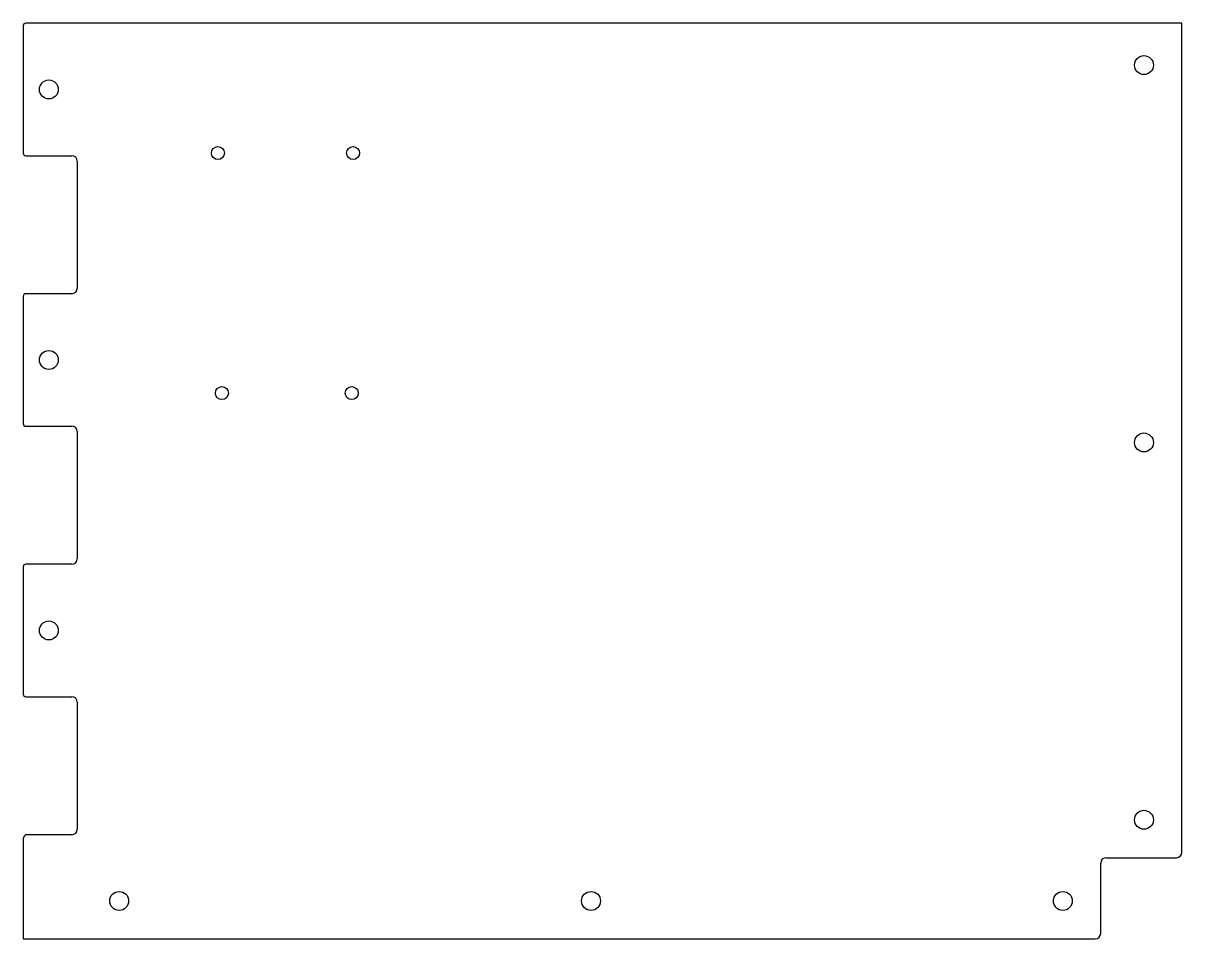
# Model space of a CAD drawing. Header units: millimetres. Extents: x -214 to 214, y -169 to 169.
import ezdxf

# ---------------------------------------------------------------- set-up
doc = ezdxf.new("R2010")
doc.units = ezdxf.units.MM
doc.layers.add('CUTOUTS', color=1, linetype='CONTINUOUS')
doc.layers.add('PERIMETER', color=5, linetype='CONTINUOUS')

msp = doc.modelspace()

# ---------------------------------------------------------------- linework, layer by layer
at = {"layer": 'CUTOUTS'}
for centre, radius in [((200.25, 153.75), 3.5), ((-204.75, 144.75), 3.5), ((-142.25, 121.25), 2.4), ((-92.25, 121.25), 2.4), ((-204.75, 44.75), 3.5), ((-140.75, 32.5), 2.4), ((-92.75, 32.5), 2.4), ((200.25, 14.25), 3.5), ((-204.75, -55.25), 3.5), ((200.25, -125.25), 3.5), ((-178.75, -155.25), 3.5), ((-4.25, -155.25), 3.5), ((170.25, -155.25), 3.5)]:
    msp.add_circle(centre, radius, dxfattribs=at)
at = {"layer": 'PERIMETER'}
for p, q in [((-214.25, 168.25), (-214.25, 121.25)), ((214.25, 169.25), (-213.25, 169.25)), ((214.25, -137.25), (214.25, 169.25)), ((-213.25, 120.25), (-196.25, 120.25)), ((-194.25, 118.25), (-194.25, 71.25)), ((-196.25, 69.25), (-213.25, 69.25)), ((-214.25, 68.25), (-214.25, 21.25)), ((-213.25, 20.25), (-196.25, 20.25)), ((-194.25, 18.25), (-194.25, -28.75)), ((-214.25, -31.75), (-214.25, -78.75)), ((-196.25, -30.75), (-213.25, -30.75)), ((-213.25, -79.75), (-196.25, -79.75)), ((-194.25, -81.75), (-194.25, -128.75)), ((-214.25, -132.25), (-214.25, -169.25)), ((-196.25, -130.75), (-212.75, -130.75)), ((184.25, -167.25), (184.25, -141.25)), ((186.25, -139.25), (212.25, -139.25)), ((-214.25, -169.25), (182.25, -169.25))]:
    msp.add_line(p, q, dxfattribs=at)
for centre, radius, start, end in [((-213.25, 168.25), 1, 90, 180), ((-213.25, 121.25), 1, 180, 270), ((-196.25, 118.25), 2, 0, 90), ((-213.25, 68.25), 1, 90, 180), ((-196.25, 71.25), 2, -90, 0), ((-213.25, 21.25), 1, 180, 270), ((-196.25, 18.25), 2, 0, 90), ((-196.25, -28.75), 2, -90, 0), ((-213.25, -31.75), 1, 90, 180), ((-213.25, -78.75), 1, 180, 270), ((-196.25, -81.75), 2, 0, 90), ((-212.75, -132.25), 1.5, 90, 180), ((-196.25, -128.75), 2, -90, 0), ((186.25, -141.25), 2, 90, 180), ((212.25, -137.25), 2, 270, 360), ((182.25, -167.25), 2, 270, 360)]:
    msp.add_arc(centre, radius, start, end, dxfattribs=at)

doc.saveas('drawing.dxf')
